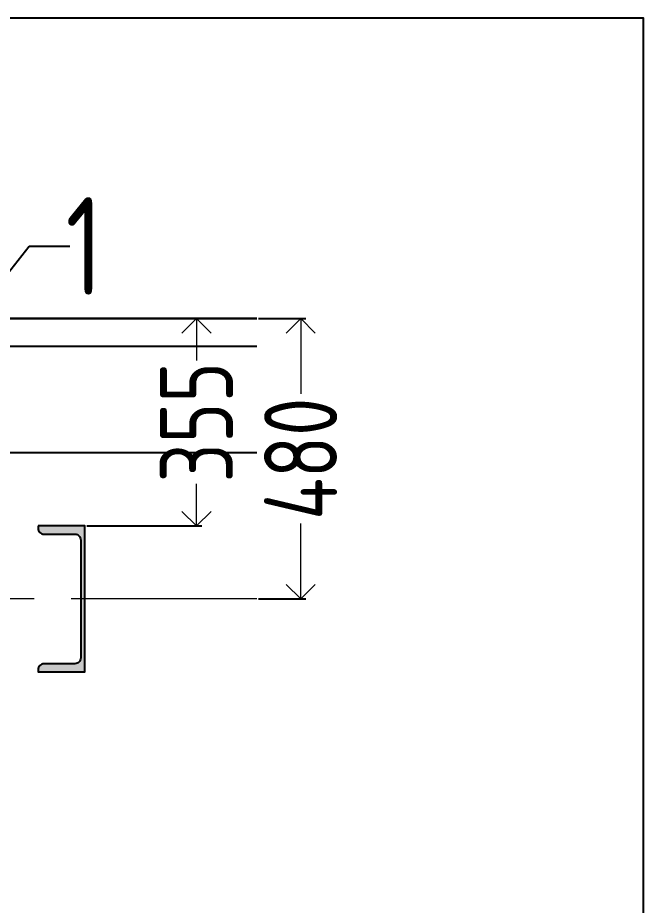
# Model space of a CAD drawing. Header units: millimetres. Extents: x 3470347 to 5996549, y -3470518 to 17149644.
# Drawn here: x 4874451 to 4878308, y 6631338 to 6636808 of the extents above; entities that cross this region are included whole.
import ezdxf

# ---------------------------------------------------------------- set-up
doc = ezdxf.new("R2010")
doc.units = ezdxf.units.MM
doc.header["$MEASUREMENT"] = 0
doc.header["$PDMODE"] = 35
doc.header["$PDSIZE"] = -5
doc.linetypes.add('CENTER', pattern=[50.8, 31.75, -6.35, 6.35, -6.35])
doc.layers.get('0').update_dxf_attribs({"linetype": 'CONTINUOUS', "lineweight": 25})
doc.layers.get('DEFPOINTS').update_dxf_attribs({"linetype": 'CONTINUOUS', "lineweight": 25})
for name, color, linetype, lineweight in [('CENTER', 8, 'CENTER', 0), ('rDIMension', 1, 'CONTINUOUS', 18), ('rRCC 1', 3, 'CONTINUOUS', 25)]:
    doc.layers.add(name, color=color, linetype=linetype, lineweight=lineweight)
doc.layers.add('lintel', color=2, linetype='CONTINUOUS')
doc.styles.add('DIM', font='geniso.shx', dxfattribs={"width": 0.85})
doc.dimstyles.new('ST-100', dxfattribs={"dimscale": 100, "dimtxt": 7, "dimasz": 5, "dimexe": 0.18, "dimexo": 0.0625, "dimgap": 0.2, "dimtad": 0, "dimdec": 0, "dimzin": 0, "dimdsep": 46, "dimtxsty": 'DIM', "dimblk": 'OPEN90', "dimcen": 0.09, "dimclrd": 256, "dimclrt": 7, "dimadec": 0, "dimazin": 0, "dimtfac": 1, "dimtdec": 0, "dimtofl": 0, "dimtmove": 0, "dimatfit": 3, "dimldrblk": 'OPEN90', "dimfxl": 1, "dimtolj": 1, "dimtzin": 0, "dimlwd": -1, "dimarcsym": 0})
doc.dimstyles.new('ST-50', dxfattribs={"dimscale": 100, "dimtxt": 2.5, "dimasz": 2, "dimexe": 0.18, "dimexo": 0.0625, "dimgap": 0.2, "dimtad": 0, "dimdec": 0, "dimlfac": 0.5, "dimzin": 0, "dimdsep": 46, "dimtxsty": 'DIM', "dimblk": 'OPEN90', "dimcen": 0.09, "dimclrd": 256, "dimclrt": 7, "dimadec": 0, "dimazin": 0, "dimtfac": 1, "dimtdec": 0, "dimtofl": 0, "dimtmove": 0, "dimatfit": 3, "dimldrblk": 'OPEN90', "dimfxl": 1, "dimtolj": 1, "dimtzin": 0, "dimlwd": -1, "dimarcsym": 0})

# ---------------------------------------------------------------- blocks, each defined once
blk = doc.blocks.new('_Open90')
at = {"color": 0, "linetype": 'ByBlock', "lineweight": -2}
for p, q in [((-0.5, 0.5), (0, 0)), ((0, 0), (-1, 0)), ((0, 0), (-0.5, -0.5))]:
    blk.add_line(p, q, dxfattribs=at)
blk = doc.blocks.new('*D1799')
at = {"layer": 'DEFPOINTS', "color": 0}
for p in [(4878748.1, 6638544.8), (4879130.3, 6638544.8), (4878748.1, 6637834.8)]:
    blk.add_point(p, dxfattribs=at)
at = {"layer": 'rDIMension', "color": 0, "lineweight": -2}
for p, q in [((4878754.4, 6638544.8), (4879148.3, 6638544.8)), ((4878754.4, 6637834.8), (4879148.3, 6637834.8))]:
    blk.add_line(p, q, dxfattribs=at)
at = {"layer": 'rDIMension'}
for p, q in [((4879130.3, 6638444.8), (4879130.3, 6638401.1)), ((4879130.3, 6637934.8), (4879130.3, 6637978.6))]:
    blk.add_line(p, q, dxfattribs=at)
at = {"layer": 'rDIMension', "xscale": 100, "yscale": 100, "zscale": 100}
for p, rotation in [((4879130.3, 6638544.8), 90), ((4879130.3, 6637834.8), 270)]:
    blk.add_blockref('_Open90', p, dxfattribs=dict(at, rotation=rotation))
at = {"layer": 'rDIMension', "color": 7, "insert": (4879130.3, 6638189.8), "char_height": 250, "attachment_point": 5, "rotation": 90, "style": 'DIM'}
blk.add_mtext('\\A1;355', dxfattribs=at)
blk = doc.blocks.new('*D1800')
at = {"layer": 'DEFPOINTS', "color": 0}
for p in [(4879336.7, 6638544.8), (4879336.7, 6637584.8), (4879487.3, 6637584.8)]:
    blk.add_point(p, dxfattribs=at)
at = {"layer": 'rDIMension', "color": 0, "lineweight": -2}
for p, q in [((4879343, 6638544.8), (4879505.3, 6638544.8)), ((4879343, 6637584.8), (4879505.3, 6637584.8))]:
    blk.add_line(p, q, dxfattribs=at)
at = {"layer": 'rDIMension'}
for p, q in [((4879487.3, 6638444.8), (4879487.3, 6638286.8)), ((4879487.3, 6637684.8), (4879487.3, 6637842.9))]:
    blk.add_line(p, q, dxfattribs=at)
at = {"layer": 'rDIMension', "xscale": 100, "yscale": 100, "zscale": 100}
for p, rotation in [((4879487.3, 6638544.8), 90), ((4879487.3, 6637584.8), 270)]:
    blk.add_blockref('_Open90', p, dxfattribs=dict(at, rotation=rotation))
at = {"layer": 'rDIMension', "color": 7, "insert": (4879487.3, 6638064.8), "char_height": 250, "attachment_point": 5, "rotation": 90, "style": 'DIM'}
blk.add_mtext('\\A1;480', dxfattribs=at)
blk = doc.blocks.new('56YHB5RNB')
at = {"transparency": 33554559}
h = blk.add_hatch(color=1, dxfattribs=at)
h.dxf.hatch_style = 1
h.paths.add_polyline_path([(4878748.1, 6637834.8), (4878748.1, 6637334.8), (4878588.1, 6637334.8), (4878588.1, 6637343, -0.414214), (4878608.1, 6637363), (4878713.9, 6637363, 0.414214), (4878733.9, 6637383), (4878733.9, 6637786.6, 0.414214), (4878713.9, 6637806.6), (4878608.1, 6637806.6, -0.414214), (4878588.1, 6637826.6), (4878588.1, 6637834.8)])
at = {"color": 8}
for points in [[(4879336.7, 6638544.8), (4877138.1, 6638544.8), (4877138.1, 6636714.7)], [(4879336.7, 6638084.8), (4877598.1, 6638084.8), (4877598.1, 6636714.7)]]:
    blk.add_lwpolyline(points, dxfattribs=at)
at = {"color": 6, "linetype": 'ByBlock'}
blk.add_lwpolyline([(4879336.7, 6638448.8), (4877936.5, 6638448.8), (4877936.5, 6638544.8), (4879336.7, 6638544.8)], dxfattribs=at)
at = {"color": 1}
blk.add_lwpolyline([(4878588.1, 6637834.8), (4878588.1, 6637826.6, 0.414214), (4878608.1, 6637806.6), (4878713.9, 6637806.6, -0.414214), (4878733.9, 6637786.6), (4878733.9, 6637383, -0.414214), (4878713.9, 6637363), (4878608.1, 6637363, 0.414214), (4878588.1, 6637343), (4878588.1, 6637334.8), (4878748.1, 6637334.8), (4878748.1, 6637834.8)], format="xyb", close=True, dxfattribs=at)
at = {"layer": 'CENTER', "color": 8, "ltscale": 20}
blk.add_line((4879336.7, 6637584.8), (4876745.8, 6637584.8), dxfattribs=at)
at = {"layer": 'lintel', "color": 1, "linetype": 'ByBlock', "elevation": 0}
blk.add_lwpolyline([(4875549.4, 6639574.9), (4880660.6, 6639574.9), (4880660.6, 6634972.1), (4875549.4, 6634972.1)], close=True, dxfattribs=at)
at = {"layer": 'rRCC 1', "color": 7, "insert": (4878681.9, 6638793.2), "char_height": 334.68, "attachment_point": 4, "style": 'DIM'}
blk.add_mtext('\\A1;1', dxfattribs=at)
at = {"layer": 'rDIMension', "color": 1}
for base, p1, p2, picture, middle in [((4879130.3, 6638544.8), (4878748.1, 6637834.8), (4878748.1, 6638544.8), '*D1799', (4879130.3, 6638189.8)), ((4879487.3, 6637584.8), (4879336.7, 6638544.8), (4879336.7, 6637584.8), '*D1800', (4879487.3, 6638064.8))]:
    dim = blk.add_linear_dim(base=base, p1=p1, p2=p2, angle=90, dimstyle='ST-50', override={"dimasz": 1, "dimblk": 'Open90'}, dxfattribs=at)
    dim.commit()
    dim.dimension.update_dxf_attribs({"geometry": picture, "text_midpoint": middle})
at = {"layer": 'rRCC 1'}
blk.add_leader([(4877998.1, 6638084.8), (4878557.3, 6638793.2), (4878696.9, 6638793.2)], dimstyle='ST-100', override={"dimasz": 1.3}, dxfattribs=at)

msp = doc.modelspace()

# ---------------------------------------------------------------- block references
at = {"xscale": 1.8, "yscale": 1.8, "zscale": 1.8}
msp.add_blockref('56YHB5RNB', (-3906881.49, -5314427.32, 0), dxfattribs=at)

doc.saveas('drawing.dxf')
